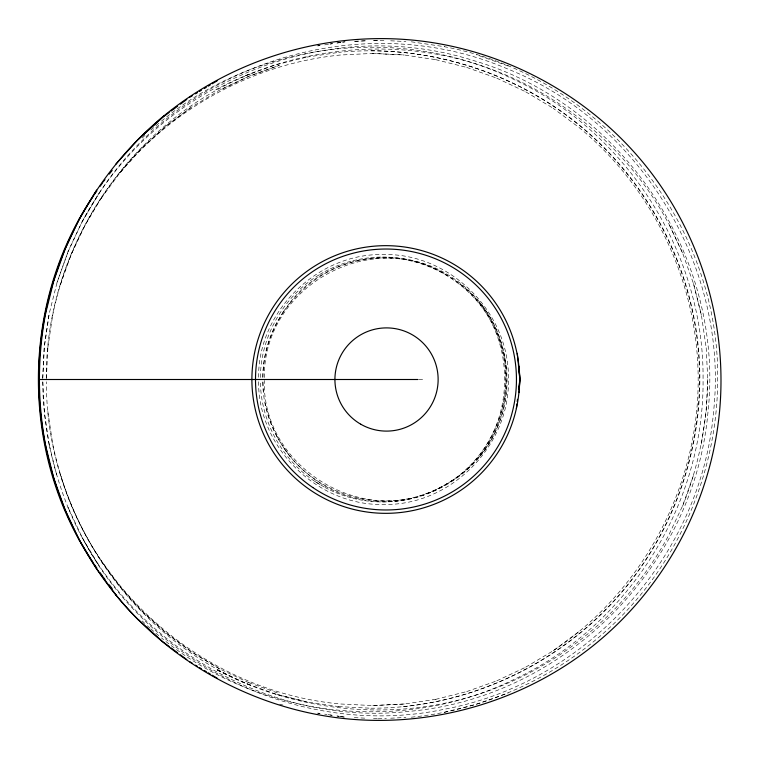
<?xml version="1.0" encoding="UTF-8"?>
<svg xmlns="http://www.w3.org/2000/svg" width="759" height="759" viewBox="0 0 759 759"><rect width="100%" height="100%" fill="white"/><g stroke="black" fill="none" stroke-linecap="round" stroke-linejoin="round"><path stroke-width="0.57" stroke-dasharray="3.79 2.85" d="M60.322 284.853L71.099 254.72L84.78 225.803L101.232 198.165M260.413 377.498C260.574 335.905 284.454 295.213 319.89 274.426M264.341 377.517C263.155 286.712 371.047 226.808 447.554 275.678M42.656 378.333L44.202 346.816L49.003 314.435L57.238 281.826M42.808 378.324L44.373 346.521L49.212 313.856M46.28 378.343C45.407 247.927 129.476 122.74 250.385 73.946M46.384 378.352L47.912 347.29M258.591 377.27C258.079 311.285 317.528 253.06 383.437 254.54C450.229 252.994 509.944 312.717 508.407 379.5C509.944 446.283 450.229 506.006 383.437 504.46C317.528 505.94 258.079 447.715 258.591 381.73M262.813 377.318C263.069 358.039 268.202 338.969 277.139 321.901M262.918 377.337C262.661 317.49 312.793 263.345 372.394 258.591C428.399 252.187 485.048 290.042 500.56 344.235C519.27 401.891 487.24 469.631 430.789 491.747C379.054 514.137 313.856 494.356 283.287 446.994M707.682 379.5C707.293 422.867 698.84 466.007 682.54 506.215M67.978 251.874L82.484 221.03L99.457 192.558L82.484 220.878L68.357 250.726L56.953 282.69M682.502 252.937L668.651 223.412L682.54 252.785L693.441 283.496L701.325 314.976M47.845 347.537L52.646 315.393M701.382 444.1L706.155 411.957L707.749 379.5L706.155 347.043M277.12 436.947L272.054 425.989L268.041 414.765L265.147 403.2M290.393 302.196L290.441 301.987C328.201 254.123 402.744 243.06 452.772 277.908C500.399 308.657 520.285 374.225 497.771 426.254C476.899 478.967 416.473 511.272 361.056 499.337C305.744 489.194 262.187 436.918 262.861 380.582L263.297 391.473M52.542 315.886C65.331 252.405 96.953 193.109 142.569 147.151L166.363 125.719L192.245 106.526M57.267 281.921L68.386 250.859M693.441 475.504L682.502 506.063L668.622 535.408C627.712 611.906 555.967 670.785 472.952 695.994C388.058 722.008 294.046 710.889 215.935 669.391L245.385 683.223L275.764 694.087L307.053 701.933M81.972 222.292C153.641 84.221 324.577 13.406 472.885 60.369C622.295 103.727 725.082 257.567 707.967 412.184C694.589 567.182 563.766 698.014 408.769 711.392C266.4 727.188 121.155 640.141 67.978 507.126M283.297 311.617L277.158 322.233M479.337 457.013C515.911 413.683 515.911 345.317 479.337 301.987M99.448 192.739C184.978 61.308 363.457 7.163 507.591 68.927C641.678 122.531 729.418 268.933 713.488 412.45C701.117 556.319 586.489 682.787 444.537 709.21C303.268 739.124 148.973 666.146 82.484 537.97M101.222 198.355L120.349 172.236L142.028 148.033L165.936 126.241L191.904 106.867L219.882 89.96L249.009 76.185L279.34 65.331L248.8 76.346L219.503 90.321M283.268 311.797L290.441 301.987M120.283 172.654C174.561 106.554 255.261 63.424 340.364 55.018L372.327 53.443L404.281 55.018M142.256 137.977L146.478 133.954M553.226 650.672C642.541 591.498 698.593 486.633 698.166 379.5C698.327 283.183 653.49 188.374 578.937 127.398L553.226 108.328M150.851 130.102L158.792 123.252M161.515 121.06C257.87 41.328 400.249 24.354 512.742 78.945C627.067 131.582 704.361 253.639 703.062 379.5C704.361 505.361 627.067 627.418 512.742 680.055C400.249 734.646 257.87 717.672 161.515 637.939M450.761 481.329C520.418 437.952 523.122 327.879 455.675 281.134M445.675 484.546C523.397 442.402 526.509 323.467 450.761 277.671M525.778 667.123L553.472 650.605L578.937 631.602M319.757 274.454L325.118 271.466M447.554 483.322C431.7 493.397 412.943 499.612 394.718 501.376M324.985 271.494L330.488 268.762M442.383 486.244C366.189 530.522 261.864 468.588 264.312 380.487M496.841 680.804L526.025 667.057M411.34 717.189C500.029 708.545 584.126 663.613 640.672 594.762C689.922 534.488 717.53 457.335 717.691 379.5C719.608 221.163 600.037 75.464 444.281 46.697M330.355 268.79L335.981 266.324M335.848 266.352L341.597 264.16M245.091 75.815L275.47 64.942L307.053 57.067M466.709 691.591L497.098 680.738M341.465 264.189L347.299 262.272M347.167 262.301L353.096 260.669M435.666 699.362L466.975 691.515M403.105 706.629C488.91 698.147 570.256 654.666 624.98 588.035C679.656 521.367 706.43 433.095 698.005 347.28C689.533 261.476 646.042 180.12 579.411 125.406C521.025 77.693 446.292 50.948 370.885 50.787M370.885 708.213C468.075 708.545 563.785 663.271 625.312 588.054C679.988 521.376 706.771 433.095 698.346 347.28C689.865 261.466 646.383 180.101 579.734 125.377C512.989 70.625 424.575 43.842 338.666 52.371M444.281 712.303L476.586 704.21L508.226 692.986M352.963 260.698L358.969 259.35M358.827 259.388L364.889 258.326M317.566 45.853L319.833 45.521M330.061 44.003L332.328 43.661M336.873 42.988L341.417 42.314M342.556 42.143L344.823 41.811M317.86 45.863L320.137 45.531M324.681 44.857L329.226 44.174M330.355 44.013L332.632 43.671M337.176 42.997L341.711 42.324M342.85 42.153L345.127 41.821M306.759 57.105L338.969 52.333M435.932 699.286L404.006 704.058L372.043 705.633M364.747 258.354L370.857 257.595M216.22 89.571L215.935 89.609C294.084 48.168 388.039 36.954 472.952 63.006C555.967 88.215 627.712 147.094 668.622 223.592M370.715 257.624L376.853 257.149M388.731 501.822L394.87 501.405M355.146 41.299L365.468 40.796M373.494 40.398L386.407 40.578M354.301 41.365L365.762 40.806M373.798 40.407L378.38 40.189M404.281 703.982L372.327 705.557L340.364 703.982C211.913 692.54 96.602 597.902 60.322 474.147M378.086 718.82L386.407 718.422M390.695 718.204L405.904 717.464M376.711 257.178L382.859 256.997M382.716 501.974L388.874 501.851M418.826 379.5L424.347 379.5M382.716 257.026L388.874 257.149M376.711 501.822L382.859 502.003M508.226 66.014L476.586 54.79M390.695 40.796L405.904 41.536M372.043 53.367L404.006 54.942L435.932 59.714M338.666 706.629L371.189 708.242M354.301 717.635L365.762 718.194M373.494 718.602L378.38 718.811M388.731 257.178L394.87 257.595M370.715 501.376L376.853 501.851M394.718 257.624C414.917 259.531 435.505 267.064 452.573 278.857M364.747 500.646L370.857 501.405M411.34 41.811L444.575 46.707M338.969 706.667L306.759 701.895L275.47 694.058M317.86 713.137L320.137 713.469M324.681 714.143L326.949 714.485M328.087 714.655L332.632 715.329M337.176 716.003L339.444 716.335M340.582 716.505L345.127 717.179M317.566 713.147L319.833 713.479M330.061 714.997L332.328 715.339M336.873 716.012L339.15 716.344M340.279 716.515L344.823 717.189M358.827 499.612L364.889 500.674M319.89 484.574L314.681 481.329L325.118 487.534M352.963 498.302L358.969 499.65M435.666 59.638L466.975 67.485M279.587 704.21L282.927 705.054M347.167 496.699L353.096 498.331M341.465 494.811L347.299 496.728M466.709 67.409L497.098 78.262M248.8 682.654L279.113 693.498M335.848 492.648L341.597 494.84M330.355 490.21L335.981 492.676M496.841 78.196L526.025 91.943M249.009 682.815L219.693 668.878L191.904 652.133L165.936 632.759L142.028 610.967L120.349 586.764L101.222 560.645M250.385 685.054C129.95 636.393 45.682 511.841 46.441 381.796M324.985 487.506L330.488 490.238M525.778 91.877L553.472 108.395M219.882 669.04L192.245 652.474L166.363 633.281L142.569 611.849C96.953 565.891 65.331 506.595 52.542 443.114M314.805 481.358C281.807 459.593 260.735 421.055 260.413 381.502M147.322 625.852L149.969 628.129M150.851 628.898L158.792 635.748M142.256 621.023L144.789 623.433M277.158 436.767L283.268 447.203L290.441 457.013M68.386 508.141L82.484 538.122L99.448 566.261M68.357 508.274C52.181 468.113 43.073 425.173 42.713 381.834M693.489 283.382L701.382 314.9L706.088 347.081M49.25 445.087L57.238 477.174M47.845 411.463L52.646 443.607M49.212 445.144L44.411 412.45L42.912 381.853"/><path stroke-width="1.14" d="M139.02 620.587C67.693 549.544 30.284 446.491 40.398 346.237C49.164 257.083 94.723 172.824 163.811 115.937C232.956 59.221 324.52 31.451 413.522 40.189C502.524 48.984 586.906 94.088 643.66 163.204C700.377 232.349 728.147 323.913 719.409 412.915C710.614 501.917 665.51 586.299 596.394 643.063C527.249 699.779 435.694 727.549 346.683 718.811C257.254 709.988 172.511 664.486 115.785 594.762M519.08 392.621L519.887 379.5L519.08 366.379M519.203 389.272L519.887 379.5L519.203 369.728M516.367 408.598L516.926 403.94M517.211 401.615L517.496 399.291M518.758 388.807L519.887 379.5L517.315 353.343M45.711 312.983C37.314 356.863 37.333 402.137 45.711 446.017M45.701 313.04L53.842 280.526M53.823 280.612L65.113 249.028M65.084 249.132L79.42 218.772M163.811 115.937L138.925 138.612L115.785 164.238M79.372 218.915L96.621 190.073M92.902 196.752C20.227 304.35 20.227 454.65 92.902 562.248M94.154 194.788L96.839 190.974M100.197 186.211L102.873 182.397M103.547 181.448L104.979 179.608M109.287 174.096L112.152 170.414M138.147 139.561L162.824 117.199L169.276 112.408M171.126 111.042L177.578 106.251M180.348 104.201L186.799 99.41M189.57 97.361L192.52 95.596M195.48 93.822L197.444 92.636M199.418 91.46L201.391 90.283M204.342 88.509L206.315 87.323M208.279 86.146L210.252 84.97M212.216 83.784L217.15 80.834M38.728 379.5L417.934 379.5M189.57 661.639L192.52 663.404M195.48 665.178L197.444 666.364M199.418 667.541L201.391 668.717M204.342 670.491L206.315 671.677M208.279 672.854L210.252 674.03M212.216 675.216L217.15 678.166M169.276 646.592L162.824 641.801L138.147 619.439M171.126 647.958L177.578 652.749M180.348 654.799L186.799 659.59M103.547 577.552L104.979 579.392M109.287 584.904L112.152 588.586M96.564 568.757L116.478 595.616M94.154 564.212L96.839 568.026M100.197 572.789L102.873 576.603M79.372 540.085L96.621 568.927M65.084 509.868L79.42 540.228M53.823 478.388L65.113 509.972M45.701 445.96L53.842 478.474M519.526 382.688A133.831 133.831 0 0 1 317.898 494.868A133.831 133.831 0 0 1 317.898 264.132A133.831 133.831 0 0 1 519.526 376.312M360.724 424.196A51.612 51.612 0 0 0 438.133 379.5A51.612 51.612 0 0 0 360.724 334.804A51.612 51.612 0 0 0 360.724 424.196M312.85 487.553A130.472 130.472 0 0 0 516.12 388.807A130.472 130.472 0 0 0 328.97 262.14A130.472 130.472 0 0 0 312.85 487.553"/></g></svg>
